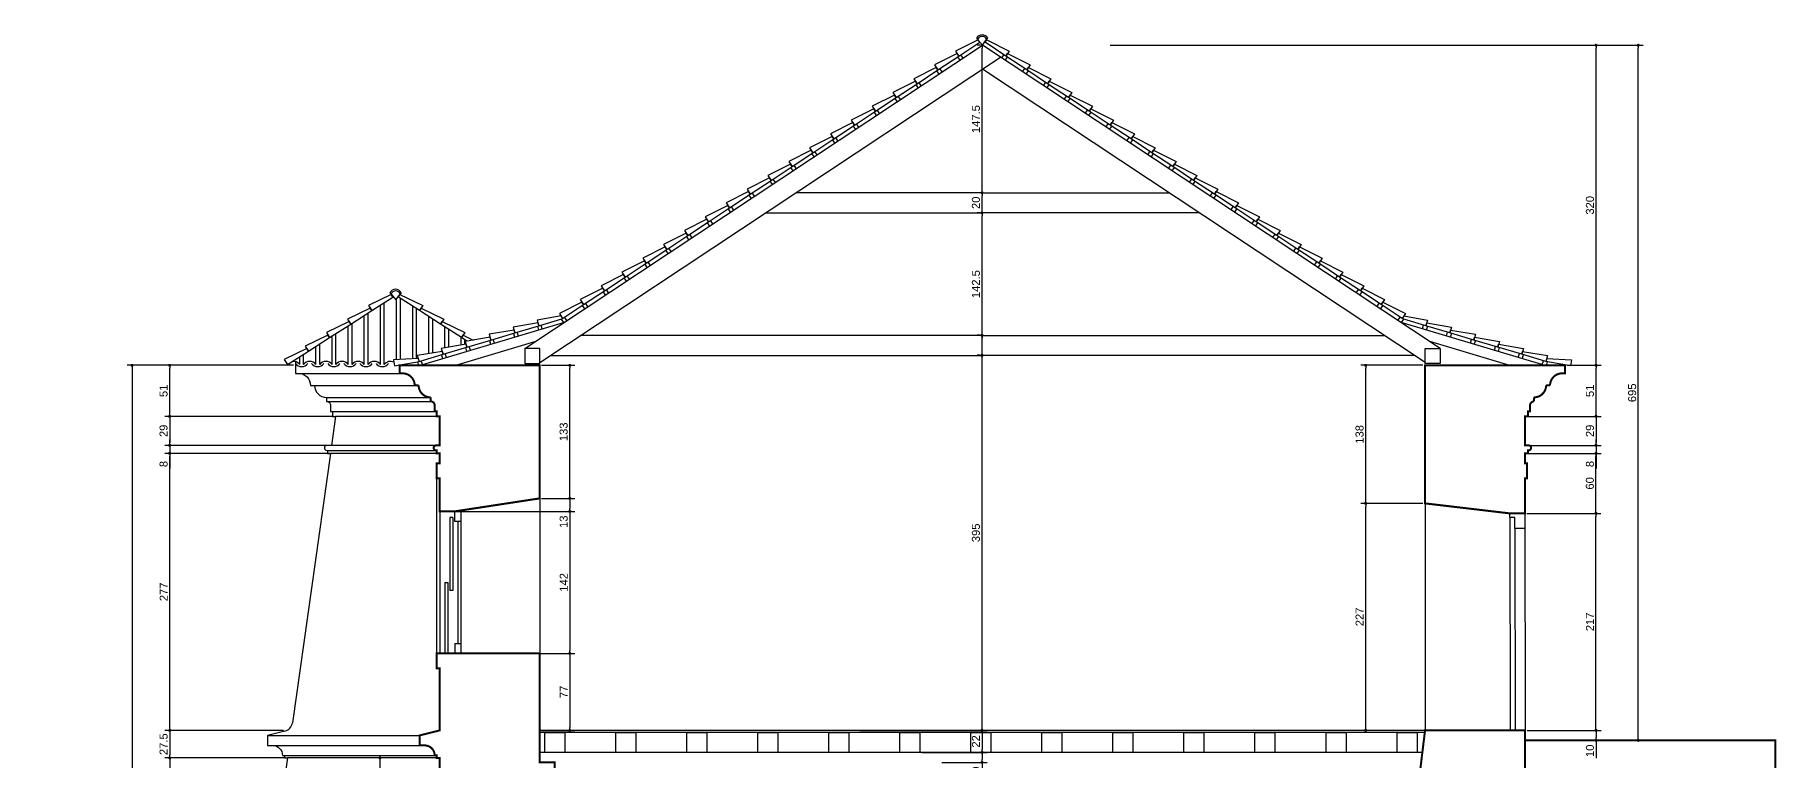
# Model space of a CAD drawing. Extents: x -6493 to 6606, y -1422 to 11651.
# Drawn here: x 4865 to 6606, y 2965 to 3690 of the extents above; entities that cross this region are included whole.
import ezdxf

# ---------------------------------------------------------------- set-up
doc = ezdxf.new("R2010")
doc.units = 0
doc.header["$PDMODE"] = 35
doc.layers.get('0').update_dxf_attribs({"linetype": 'CONTINUOUS'})
doc.layers.get('DEFPOINTS').update_dxf_attribs({"linetype": 'CONTINUOUS'})
for name, color, linetype in [('COTA', 7, 'CONTINUOUS'), ('PAREDE', 7, 'CONTINUOUS'), ('PAREDE_FINA', 7, 'CONTINUOUS')]:
    doc.layers.add(name, color=color, linetype=linetype)
doc.styles.add('TEXTO', font='ARIAL.TTF')
doc.dimstyles.new('COTA', dxfattribs={"dimtxt": 8, "dimasz": 3, "dimexe": 5, "dimexo": 2, "dimgap": 2, "dimtad": 1, "dimdec": 1, "dimdsep": 46, "dimtxsty": 'TEXTO', "dimblk1": 'DOT', "dimblk2": 'DOT', "dimsah": 1, "dimcen": 0, "dimclrd": 256, "dimclre": 256, "dimclrt": 256, "dimadec": 0, "dimazin": 0, "dimtfac": 1, "dimtdec": 4, "dimtmove": 0, "dimatfit": 3, "dimldrblk": 'DOT', "dimfxl": 1, "dimtolj": 1, "dimtzin": 0, "dimarcsym": 0})

# ---------------------------------------------------------------- blocks, each defined once
blk = doc.blocks.new('_DOT')
at = {"color": 0, "linetype": 'ByBlock'}
blk.add_line((-0.5, 0), (-1, 0), dxfattribs=at)
at = {"color": 0, "linetype": 'ByBlock', "const_width": 0.5}
blk.add_lwpolyline([(-0.25, 0, 1), (0.25, 0, 1)], format="xyb", close=True, dxfattribs=at)
blk = doc.blocks.new('*D271')
at = {"layer": 'COTA', "lineweight": -2}
for p, q in [((5942.1, 3679.9), (6473.1, 3679.9)), ((6468.1, 2987.9), (6468.1, 3676.9)), ((6356.9, 2984.9), (6473.1, 2984.9))]:
    blk.add_line(p, q, dxfattribs=at)
at = {"layer": 'DEFPOINTS', "color": 0}
for p in [(5940.1, 3679.9), (6468.1, 3679.9), (6354.9, 2984.9)]:
    blk.add_point(p, dxfattribs=at)
at = {"layer": 'COTA', "lineweight": -2, "xscale": 3, "yscale": 3, "zscale": 3}
for p, rotation in [((6468.1, 3679.9), 90), ((6468.1, 2984.9), 270)]:
    blk.add_blockref('_DOT', p, dxfattribs=dict(at, rotation=rotation))
at = {"layer": 'COTA', "insert": (6462, 3332.4), "char_height": 8, "attachment_point": 5, "rotation": 90, "style": 'TEXTO'}
blk.add_mtext('\\A1;695', dxfattribs=at)
blk = doc.blocks.new('*D266')
at = {"layer": 'COTA', "lineweight": -2}
for p, q in [((5940.1, 3679.9), (6430.9, 3679.9)), ((6425.9, 3362.9), (6425.9, 3676.9)), ((6396.9, 3359.9), (6430.9, 3359.9))]:
    blk.add_line(p, q, dxfattribs=at)
at = {"layer": 'DEFPOINTS', "color": 0}
for p in [(5938.1, 3679.9), (6425.9, 3679.9), (6394.9, 3359.9)]:
    blk.add_point(p, dxfattribs=at)
at = {"layer": 'COTA', "lineweight": -2, "xscale": 3, "yscale": 3, "zscale": 3}
for p, rotation in [((6425.9, 3679.9), 90), ((6425.9, 3359.9), 270)]:
    blk.add_blockref('_DOT', p, dxfattribs=dict(at, rotation=rotation))
at = {"layer": 'COTA', "insert": (6419.8, 3519.9), "char_height": 8, "attachment_point": 5, "rotation": 90, "style": 'TEXTO'}
blk.add_mtext('\\A1;320', dxfattribs=at)
blk = doc.blocks.new('*D267')
at = {"layer": 'COTA', "lineweight": -2}
for p, q in [((6252.9, 3221.9), (6190.6, 3221.9)), ((6195.6, 2997.9), (6195.6, 3218.9)), ((6252.9, 2994.9), (6190.6, 2994.9))]:
    blk.add_line(p, q, dxfattribs=at)
at = {"layer": 'DEFPOINTS', "color": 0}
for p in [(6195.6, 3221.9), (6254.9, 3221.9), (6254.9, 2994.9)]:
    blk.add_point(p, dxfattribs=at)
at = {"layer": 'COTA', "lineweight": -2, "xscale": 3, "yscale": 3, "zscale": 3}
for p, rotation in [((6195.6, 3221.9), 90), ((6195.6, 2994.9), 270)]:
    blk.add_blockref('_DOT', p, dxfattribs=dict(at, rotation=rotation))
at = {"layer": 'COTA', "insert": (6189.5, 3108.4), "char_height": 8, "attachment_point": 5, "rotation": 90, "style": 'TEXTO'}
blk.add_mtext('\\A1;227', dxfattribs=at)
blk = doc.blocks.new('*D261')
at = {"layer": 'COTA', "lineweight": -2}
for p, q in [((6356.8, 3211.9), (6430.8, 3211.9)), ((6425.8, 2997.9), (6425.8, 3208.9)), ((6356.9, 2994.9), (6430.8, 2994.9))]:
    blk.add_line(p, q, dxfattribs=at)
at = {"layer": 'DEFPOINTS', "color": 0}
for p in [(6354.8, 3211.9), (6425.8, 3211.9), (6354.9, 2994.9)]:
    blk.add_point(p, dxfattribs=at)
at = {"layer": 'COTA', "lineweight": -2, "xscale": 3, "yscale": 3, "zscale": 3}
for p, rotation in [((6425.8, 3211.9), 90), ((6425.8, 2994.9), 270)]:
    blk.add_blockref('_DOT', p, dxfattribs=dict(at, rotation=rotation))
at = {"layer": 'COTA', "insert": (6419.8, 3103.4), "char_height": 8, "attachment_point": 5, "rotation": 90, "style": 'TEXTO'}
blk.add_mtext('\\A1;217', dxfattribs=at)
blk = doc.blocks.new('*D260')
at = {"layer": 'COTA', "lineweight": -2}
for p, q in [((6356.9, 2994.9), (6430.9, 2994.9)), ((6356.9, 2984.9), (6430.9, 2984.9)), ((6425.9, 2991.9), (6425.9, 2987.9)), ((6425.9, 2984.9), (6425.9, 2967.2))]:
    blk.add_line(p, q, dxfattribs=at)
at = {"layer": 'DEFPOINTS', "color": 0}
for p in [(6354.9, 2994.9), (6354.9, 2984.9), (6425.9, 2984.9)]:
    blk.add_point(p, dxfattribs=at)
at = {"layer": 'COTA', "lineweight": -2, "xscale": 3, "yscale": 3, "zscale": 3}
for p, rotation in [((6425.9, 2994.9), 90), ((6425.9, 2984.9), 270)]:
    blk.add_blockref('_DOT', p, dxfattribs=dict(at, rotation=rotation))
at = {"layer": 'COTA', "insert": (6419.8, 2974.5), "char_height": 8, "attachment_point": 5, "rotation": 90, "style": 'TEXTO'}
blk.add_mtext('\\A1;10', dxfattribs=at)
blk = doc.blocks.new('*D262')
at = {"layer": 'COTA', "lineweight": -2}
for p, q in [((6356.9, 3271.9), (6430.8, 3271.9)), ((6425.8, 3214.9), (6425.8, 3268.9)), ((6356.8, 3211.9), (6430.8, 3211.9))]:
    blk.add_line(p, q, dxfattribs=at)
at = {"layer": 'DEFPOINTS', "color": 0}
for p in [(6354.9, 3271.9), (6425.8, 3271.9), (6354.8, 3211.9)]:
    blk.add_point(p, dxfattribs=at)
at = {"layer": 'COTA', "lineweight": -2, "xscale": 3, "yscale": 3, "zscale": 3}
for p, rotation in [((6425.8, 3271.9), 90), ((6425.8, 3211.9), 270)]:
    blk.add_blockref('_DOT', p, dxfattribs=dict(at, rotation=rotation))
at = {"layer": 'COTA', "insert": (6419.7, 3241.9), "char_height": 8, "attachment_point": 5, "rotation": 90, "style": 'TEXTO'}
blk.add_mtext('\\A1;60', dxfattribs=at)
blk = doc.blocks.new('*D265')
at = {"layer": 'COTA', "lineweight": -2}
for p, q in [((6396.9, 3359.9), (6430.9, 3359.9)), ((6425.9, 3311.9), (6425.9, 3356.9)), ((6356.9, 3308.9), (6430.9, 3308.9))]:
    blk.add_line(p, q, dxfattribs=at)
at = {"layer": 'DEFPOINTS', "color": 0}
for p in [(6394.9, 3359.9), (6425.9, 3359.9), (6354.9, 3308.9)]:
    blk.add_point(p, dxfattribs=at)
at = {"layer": 'COTA', "lineweight": -2, "xscale": 3, "yscale": 3, "zscale": 3}
for p, rotation in [((6425.9, 3359.9), 90), ((6425.9, 3308.9), 270)]:
    blk.add_blockref('_DOT', p, dxfattribs=dict(at, rotation=rotation))
at = {"layer": 'COTA', "insert": (6419.8, 3334.4), "char_height": 8, "attachment_point": 5, "rotation": 90, "style": 'TEXTO'}
blk.add_mtext('\\A1;51', dxfattribs=at)
blk = doc.blocks.new('*D264')
at = {"layer": 'COTA', "lineweight": -2}
for p, q in [((6356.9, 3308.9), (6430.9, 3308.9)), ((6425.9, 3305.9), (6425.9, 3282.9)), ((6356.9, 3279.9), (6430.9, 3279.9))]:
    blk.add_line(p, q, dxfattribs=at)
at = {"layer": 'DEFPOINTS', "color": 0}
for p in [(6354.9, 3308.9), (6354.9, 3279.9), (6425.9, 3279.9)]:
    blk.add_point(p, dxfattribs=at)
at = {"layer": 'COTA', "lineweight": -2, "xscale": 3, "yscale": 3, "zscale": 3}
for p, rotation in [((6425.9, 3308.9), 90), ((6425.9, 3279.9), 270)]:
    blk.add_blockref('_DOT', p, dxfattribs=dict(at, rotation=rotation))
at = {"layer": 'COTA', "insert": (6419.8, 3294.4), "char_height": 8, "attachment_point": 5, "rotation": 90, "style": 'TEXTO'}
blk.add_mtext('\\A1;29', dxfattribs=at)
blk = doc.blocks.new('*D263')
at = {"layer": 'COTA', "lineweight": -2}
for p, q in [((6356.9, 3279.9), (6430.9, 3279.9)), ((6425.9, 3282.9), (6425.9, 3285.9)), ((6425.9, 3279.9), (6425.9, 3271.9)), ((6356.9, 3271.9), (6430.9, 3271.9)), ((6425.9, 3268.9), (6425.9, 3256.6))]:
    blk.add_line(p, q, dxfattribs=at)
at = {"layer": 'DEFPOINTS', "color": 0}
for p in [(6354.9, 3279.9), (6354.9, 3271.9), (6425.9, 3271.9)]:
    blk.add_point(p, dxfattribs=at)
at = {"layer": 'COTA', "lineweight": -2, "xscale": 3, "yscale": 3, "zscale": 3}
for p, rotation in [((6425.9, 3279.9), 270), ((6425.9, 3271.9), 90)]:
    blk.add_blockref('_DOT', p, dxfattribs=dict(at, rotation=rotation))
at = {"layer": 'COTA', "insert": (6419.8, 3261.2), "char_height": 8, "attachment_point": 5, "rotation": 90, "style": 'TEXTO'}
blk.add_mtext('\\A1;8', dxfattribs=at)
blk = doc.blocks.new('*D268')
at = {"layer": 'COTA', "lineweight": -2}
for p, q in [((6252.9, 3359.9), (6190.6, 3359.9)), ((6195.6, 3224.9), (6195.6, 3356.9)), ((6252.9, 3221.9), (6190.6, 3221.9))]:
    blk.add_line(p, q, dxfattribs=at)
at = {"layer": 'DEFPOINTS', "color": 0}
for p in [(6195.6, 3359.9), (6254.9, 3359.9), (6254.9, 3221.9)]:
    blk.add_point(p, dxfattribs=at)
at = {"layer": 'COTA', "lineweight": -2, "xscale": 3, "yscale": 3, "zscale": 3}
for p, rotation in [((6195.6, 3359.9), 90), ((6195.6, 3221.9), 270)]:
    blk.add_blockref('_DOT', p, dxfattribs=dict(at, rotation=rotation))
at = {"layer": 'COTA', "insert": (6189.5, 3290.9), "char_height": 8, "attachment_point": 5, "rotation": 90, "style": 'TEXTO'}
blk.add_mtext('\\A1;138', dxfattribs=at)
blk = doc.blocks.new('*D272')
at = {"layer": 'COTA', "lineweight": -2}
for p, q in [((5123.9, 3359.9), (4957.4, 3359.9)), ((4962.4, 3356.9), (4962.4, 2278.9)), ((5007.9, 2275.9), (4957.4, 2275.9))]:
    blk.add_line(p, q, dxfattribs=at)
at = {"layer": 'DEFPOINTS', "color": 0}
for p in [(5125.9, 3359.9), (4962.4, 2275.9), (5009.9, 2275.9)]:
    blk.add_point(p, dxfattribs=at)
at = {"layer": 'COTA', "lineweight": -2, "xscale": 3, "yscale": 3, "zscale": 3}
for p, rotation in [((4962.4, 3359.9), 90), ((4962.4, 2275.9), 270)]:
    blk.add_blockref('_DOT', p, dxfattribs=dict(at, rotation=rotation))
at = {"layer": 'COTA', "insert": (4956.3, 2817.9), "char_height": 8, "attachment_point": 5, "rotation": 90, "style": 'TEXTO'}
blk.add_mtext('\\A1;1084', dxfattribs=at)
blk = doc.blocks.new('*D273')
at = {"layer": 'COTA', "lineweight": -2}
for p, q in [((5810.4, 3389.9), (5807.1, 3389.9)), ((5812.1, 2997.9), (5812.1, 3386.9)), ((5689.9, 2994.9), (5817.1, 2994.9))]:
    blk.add_line(p, q, dxfattribs=at)
at = {"layer": 'DEFPOINTS', "color": 0}
for p in [(5812.1, 3389.9), (5812.4, 3389.9), (5687.9, 2994.9)]:
    blk.add_point(p, dxfattribs=at)
at = {"layer": 'COTA', "lineweight": -2, "xscale": 3, "yscale": 3, "zscale": 3}
for p, rotation in [((5812.1, 3389.9), 90), ((5812.1, 2994.9), 270)]:
    blk.add_blockref('_DOT', p, dxfattribs=dict(at, rotation=rotation))
at = {"layer": 'COTA', "insert": (5806, 3192.4), "char_height": 8, "attachment_point": 5, "rotation": 90, "style": 'TEXTO'}
blk.add_mtext('\\A1;395', dxfattribs=at)
blk = doc.blocks.new('*D269')
at = {"layer": 'COTA', "lineweight": -2}
for p, q in [((5286.9, 3071.9), (5405, 3071.9)), ((5400, 3068.9), (5400, 2997.9)), ((5371.9, 2994.9), (5405, 2994.9))]:
    blk.add_line(p, q, dxfattribs=at)
at = {"layer": 'DEFPOINTS', "color": 0}
for p in [(5284.9, 3071.9), (5369.9, 2994.9), (5400, 2994.9)]:
    blk.add_point(p, dxfattribs=at)
at = {"layer": 'COTA', "lineweight": -2, "xscale": 3, "yscale": 3, "zscale": 3}
for p, rotation in [((5400, 3071.9), 90), ((5400, 2994.9), 270)]:
    blk.add_blockref('_DOT', p, dxfattribs=dict(at, rotation=rotation))
at = {"layer": 'COTA', "insert": (5394, 3033.4), "char_height": 8, "attachment_point": 5, "rotation": 90, "style": 'TEXTO'}
blk.add_mtext('\\A1;77', dxfattribs=at)
blk = doc.blocks.new('*D270')
at = {"layer": 'COTA', "lineweight": -2}
for p, q in [((5286.9, 3213.9), (5405, 3213.9)), ((5400, 3210.9), (5400, 3074.9)), ((5286.9, 3071.9), (5405, 3071.9))]:
    blk.add_line(p, q, dxfattribs=at)
at = {"layer": 'DEFPOINTS', "color": 0}
for p in [(5284.9, 3213.9), (5284.9, 3071.9), (5400, 3071.9)]:
    blk.add_point(p, dxfattribs=at)
at = {"layer": 'COTA', "lineweight": -2, "xscale": 3, "yscale": 3, "zscale": 3}
for p, rotation in [((5400, 3213.9), 90), ((5400, 3071.9), 270)]:
    blk.add_blockref('_DOT', p, dxfattribs=dict(at, rotation=rotation))
at = {"layer": 'COTA', "insert": (5394, 3142.9), "char_height": 8, "attachment_point": 5, "rotation": 90, "style": 'TEXTO'}
blk.add_mtext('\\A1;142', dxfattribs=at)
blk = doc.blocks.new('*D274')
at = {"layer": 'COTA', "lineweight": -2}
for p, q in [((5371.9, 3226.9), (5405, 3226.9)), ((5400, 3223.9), (5400, 3216.9)), ((5286.9, 3213.9), (5405, 3213.9)), ((5400, 3213.9), (5400, 3196.2))]:
    blk.add_line(p, q, dxfattribs=at)
at = {"layer": 'DEFPOINTS', "color": 0}
for p in [(5369.9, 3226.9), (5284.9, 3213.9), (5400, 3213.9)]:
    blk.add_point(p, dxfattribs=at)
at = {"layer": 'COTA', "lineweight": -2, "xscale": 3, "yscale": 3, "zscale": 3}
for p, rotation in [((5400, 3226.9), 90), ((5400, 3213.9), 270)]:
    blk.add_blockref('_DOT', p, dxfattribs=dict(at, rotation=rotation))
at = {"layer": 'COTA', "insert": (5393.9, 3203.5), "char_height": 8, "attachment_point": 5, "rotation": 90, "style": 'TEXTO'}
blk.add_mtext('\\A1;13', dxfattribs=at)
blk = doc.blocks.new('*D275')
at = {"layer": 'COTA', "lineweight": -2}
for p, q in [((5371.9, 3359.9), (5405, 3359.9)), ((5400, 3229.9), (5400, 3356.9)), ((5371.9, 3226.9), (5405, 3226.9))]:
    blk.add_line(p, q, dxfattribs=at)
at = {"layer": 'DEFPOINTS', "color": 0}
for p in [(5369.9, 3359.9), (5400, 3359.9), (5369.9, 3226.9)]:
    blk.add_point(p, dxfattribs=at)
at = {"layer": 'COTA', "lineweight": -2, "xscale": 3, "yscale": 3, "zscale": 3}
for p, rotation in [((5400, 3359.9), 90), ((5400, 3226.9), 270)]:
    blk.add_blockref('_DOT', p, dxfattribs=dict(at, rotation=rotation))
at = {"layer": 'COTA', "insert": (5393.9, 3293.4), "char_height": 8, "attachment_point": 5, "rotation": 90, "style": 'TEXTO'}
blk.add_mtext('\\A1;133', dxfattribs=at)
blk = doc.blocks.new('*D276')
at = {"layer": 'COTA', "lineweight": -2}
for p, q in [((5810.4, 3512.4), (5807.1, 3512.4)), ((5812.1, 3372.9), (5812.1, 3509.4)), ((5810.4, 3369.9), (5807.1, 3369.9))]:
    blk.add_line(p, q, dxfattribs=at)
at = {"layer": 'DEFPOINTS', "color": 0}
for p in [(5812.1, 3512.4), (5812.4, 3512.4), (5812.4, 3369.9)]:
    blk.add_point(p, dxfattribs=at)
at = {"layer": 'COTA', "lineweight": -2, "xscale": 3, "yscale": 3, "zscale": 3}
for p, rotation in [((5812.1, 3512.4), 90), ((5812.1, 3369.9), 270)]:
    blk.add_blockref('_DOT', p, dxfattribs=dict(at, rotation=rotation))
at = {"layer": 'COTA', "insert": (5806, 3441.1), "char_height": 8, "attachment_point": 5, "rotation": 90, "style": 'TEXTO'}
blk.add_mtext('\\A1;142.5', dxfattribs=at)
blk = doc.blocks.new('*D277')
at = {"layer": 'COTA', "lineweight": -2}
for p, q in [((5810.4, 3532.4), (5807.1, 3532.4)), ((5812.1, 3515.4), (5812.1, 3529.4)), ((5810.4, 3512.4), (5807.1, 3512.4))]:
    blk.add_line(p, q, dxfattribs=at)
at = {"layer": 'DEFPOINTS', "color": 0}
for p in [(5812.1, 3532.4), (5812.4, 3532.4), (5812.4, 3512.4)]:
    blk.add_point(p, dxfattribs=at)
at = {"layer": 'COTA', "lineweight": -2, "xscale": 3, "yscale": 3, "zscale": 3}
for p, rotation in [((5812.1, 3532.4), 90), ((5812.1, 3512.4), 270)]:
    blk.add_blockref('_DOT', p, dxfattribs=dict(at, rotation=rotation))
at = {"layer": 'COTA', "insert": (5806, 3522.4), "char_height": 8, "attachment_point": 5, "rotation": 90, "style": 'TEXTO'}
blk.add_mtext('\\A1;20', dxfattribs=at)
blk = doc.blocks.new('*D278')
at = {"layer": 'COTA', "lineweight": -2}
for p, q in [((5810.4, 3679.9), (5807.1, 3679.9)), ((5812.1, 3535.4), (5812.1, 3676.9)), ((5810.4, 3532.4), (5807.1, 3532.4))]:
    blk.add_line(p, q, dxfattribs=at)
at = {"layer": 'DEFPOINTS', "color": 0}
for p in [(5812.1, 3679.9), (5812.4, 3679.9), (5812.4, 3532.4)]:
    blk.add_point(p, dxfattribs=at)
at = {"layer": 'COTA', "lineweight": -2, "xscale": 3, "yscale": 3, "zscale": 3}
for p, rotation in [((5812.1, 3679.9), 90), ((5812.1, 3532.4), 270)]:
    blk.add_blockref('_DOT', p, dxfattribs=dict(at, rotation=rotation))
at = {"layer": 'COTA', "insert": (5806, 3606.1), "char_height": 8, "attachment_point": 5, "rotation": 90, "style": 'TEXTO'}
blk.add_mtext('\\A1;147.5', dxfattribs=at)
blk = doc.blocks.new('*D279')
at = {"layer": 'COTA', "lineweight": -2}
for p, q in [((5691.9, 2994.9), (5817.1, 2994.9)), ((5812.1, 2991.9), (5812.1, 2975.9)), ((5751.9, 2972.9), (5817.1, 2972.9))]:
    blk.add_line(p, q, dxfattribs=at)
at = {"layer": 'DEFPOINTS', "color": 0}
for p in [(5689.9, 2994.9), (5749.9, 2972.9), (5812.1, 2972.9)]:
    blk.add_point(p, dxfattribs=at)
at = {"layer": 'COTA', "lineweight": -2, "xscale": 3, "yscale": 3, "zscale": 3}
for p, rotation in [((5812.1, 2994.9), 90), ((5812.1, 2972.9), 270)]:
    blk.add_blockref('_DOT', p, dxfattribs=dict(at, rotation=rotation))
at = {"layer": 'COTA', "insert": (5806, 2983.9), "char_height": 8, "attachment_point": 5, "rotation": 90, "style": 'TEXTO'}
blk.add_mtext('\\A1;22', dxfattribs=at)
blk = doc.blocks.new('*D280')
at = {"layer": 'COTA', "lineweight": -2}
for p, q in [((5753.9, 2972.9), (5817.1, 2972.9)), ((5771.9, 2962.9), (5817.1, 2962.9)), ((5812.1, 2969.9), (5812.1, 2965.9)), ((5812.1, 2962.9), (5812.1, 2945.2))]:
    blk.add_line(p, q, dxfattribs=at)
at = {"layer": 'DEFPOINTS', "color": 0}
for p in [(5751.9, 2972.9), (5769.9, 2962.9), (5812.1, 2962.9)]:
    blk.add_point(p, dxfattribs=at)
at = {"layer": 'COTA', "lineweight": -2, "xscale": 3, "yscale": 3, "zscale": 3}
for p, rotation in [((5812.1, 2972.9), 90), ((5812.1, 2962.9), 270)]:
    blk.add_blockref('_DOT', p, dxfattribs=dict(at, rotation=rotation))
at = {"layer": 'COTA', "insert": (5806, 2952.5), "char_height": 8, "attachment_point": 5, "rotation": 90, "style": 'TEXTO'}
blk.add_mtext('\\A1;10', dxfattribs=at)
blk = doc.blocks.new('*D288')
at = {"layer": 'COTA', "lineweight": -2}
for p, q in [((5264.9, 2967.4), (5205.2, 2967.4)), ((5210.2, 2964.4), (5210.2, 2921.9)), ((5267.9, 2918.9), (5205.2, 2918.9))]:
    blk.add_line(p, q, dxfattribs=at)
at = {"layer": 'DEFPOINTS', "color": 0}
for p in [(5266.9, 2967.4), (5210.2, 2918.9), (5269.9, 2918.9)]:
    blk.add_point(p, dxfattribs=at)
at = {"layer": 'COTA', "lineweight": -2, "xscale": 3, "yscale": 3, "zscale": 3}
for p, rotation in [((5210.2, 2967.4), 90), ((5210.2, 2918.9), 270)]:
    blk.add_blockref('_DOT', p, dxfattribs=dict(at, rotation=rotation))
at = {"layer": 'COTA', "insert": (5204.1, 2943.1), "char_height": 8, "attachment_point": 5, "rotation": 90, "style": 'TEXTO'}
blk.add_mtext('\\A1;48.5', dxfattribs=at)
blk = doc.blocks.new('*D292')
at = {"layer": 'COTA', "lineweight": -2}
for p, q in [((5115.8, 2967.4), (4995.1, 2967.4)), ((5000.1, 2964.4), (5000.1, 2278.9)), ((5007.9, 2275.9), (4995.1, 2275.9))]:
    blk.add_line(p, q, dxfattribs=at)
at = {"layer": 'DEFPOINTS', "color": 0}
for p in [(5117.8, 2967.4), (5000.1, 2275.9), (5009.9, 2275.9)]:
    blk.add_point(p, dxfattribs=at)
at = {"layer": 'COTA', "lineweight": -2, "xscale": 3, "yscale": 3, "zscale": 3}
for p, rotation in [((5000.1, 2967.4), 90), ((5000.1, 2275.9), 270)]:
    blk.add_blockref('_DOT', p, dxfattribs=dict(at, rotation=rotation))
at = {"layer": 'COTA', "insert": (4994, 2621.6), "char_height": 8, "attachment_point": 5, "rotation": 90, "style": 'TEXTO'}
blk.add_mtext('\\A1;691.5', dxfattribs=at)
blk = doc.blocks.new('*D293')
at = {"layer": 'COTA', "lineweight": -2}
for p, q in [((5114, 2994.9), (4995.1, 2994.9)), ((5000.1, 2991.9), (5000.1, 2970.4)), ((5115.8, 2967.4), (4995.1, 2967.4))]:
    blk.add_line(p, q, dxfattribs=at)
at = {"layer": 'DEFPOINTS', "color": 0}
for p in [(5116, 2994.9), (5000.1, 2967.4), (5117.8, 2967.4)]:
    blk.add_point(p, dxfattribs=at)
at = {"layer": 'COTA', "lineweight": -2, "xscale": 3, "yscale": 3, "zscale": 3}
for p, rotation in [((5000.1, 2994.9), 90), ((5000.1, 2967.4), 270)]:
    blk.add_blockref('_DOT', p, dxfattribs=dict(at, rotation=rotation))
at = {"layer": 'COTA', "insert": (4994, 2981.1), "char_height": 8, "attachment_point": 5, "rotation": 90, "style": 'TEXTO'}
blk.add_mtext('\\A1;27.5', dxfattribs=at)
blk = doc.blocks.new('*D294')
at = {"layer": 'COTA', "lineweight": -2}
for p, q in [((5158.7, 3271.9), (4995.1, 3271.9)), ((5000.1, 2997.9), (5000.1, 3268.9)), ((5112, 2994.9), (4995.1, 2994.9))]:
    blk.add_line(p, q, dxfattribs=at)
at = {"layer": 'DEFPOINTS', "color": 0}
for p in [(5000.1, 3271.9), (5160.7, 3271.9), (5114, 2994.9)]:
    blk.add_point(p, dxfattribs=at)
at = {"layer": 'COTA', "lineweight": -2, "xscale": 3, "yscale": 3, "zscale": 3}
for p, rotation in [((5000.1, 3271.9), 90), ((5000.1, 2994.9), 270)]:
    blk.add_blockref('_DOT', p, dxfattribs=dict(at, rotation=rotation))
at = {"layer": 'COTA', "insert": (4994.1, 3133.4), "char_height": 8, "attachment_point": 5, "rotation": 90, "style": 'TEXTO'}
blk.add_mtext('\\A1;277', dxfattribs=at)
blk = doc.blocks.new('*D295')
at = {"layer": 'COTA', "lineweight": -2}
for p, q in [((5163.9, 3308.9), (4995.1, 3308.9)), ((5000.1, 3305.9), (5000.1, 3282.9)), ((5159.8, 3279.9), (4995.1, 3279.9))]:
    blk.add_line(p, q, dxfattribs=at)
at = {"layer": 'DEFPOINTS', "color": 0}
for p in [(5165.9, 3308.9), (5000.1, 3279.9), (5161.8, 3279.9)]:
    blk.add_point(p, dxfattribs=at)
at = {"layer": 'COTA', "lineweight": -2, "xscale": 3, "yscale": 3, "zscale": 3}
for p, rotation in [((5000.1, 3308.9), 90), ((5000.1, 3279.9), 270)]:
    blk.add_blockref('_DOT', p, dxfattribs=dict(at, rotation=rotation))
at = {"layer": 'COTA', "insert": (4994, 3294.4), "char_height": 8, "attachment_point": 5, "rotation": 90, "style": 'TEXTO'}
blk.add_mtext('\\A1;29', dxfattribs=at)
blk = doc.blocks.new('*D296')
at = {"layer": 'COTA', "lineweight": -2}
for p, q in [((5159.8, 3279.9), (4995.1, 3279.9)), ((5000.1, 3282.9), (5000.1, 3285.9)), ((5000.1, 3279.9), (5000.1, 3271.9)), ((5158.7, 3271.9), (4995.1, 3271.9)), ((5000.1, 3268.9), (5000.1, 3256.6))]:
    blk.add_line(p, q, dxfattribs=at)
at = {"layer": 'DEFPOINTS', "color": 0}
for p in [(5161.8, 3279.9), (5000.1, 3271.9), (5160.7, 3271.9)]:
    blk.add_point(p, dxfattribs=at)
at = {"layer": 'COTA', "lineweight": -2, "xscale": 3, "yscale": 3, "zscale": 3}
for p, rotation in [((5000.1, 3279.9), 270), ((5000.1, 3271.9), 90)]:
    blk.add_blockref('_DOT', p, dxfattribs=dict(at, rotation=rotation))
at = {"layer": 'COTA', "insert": (4994, 3261.2), "char_height": 8, "attachment_point": 5, "rotation": 90, "style": 'TEXTO'}
blk.add_mtext('\\A1;8', dxfattribs=at)
blk = doc.blocks.new('*D297')
at = {"layer": 'COTA', "lineweight": -2}
for p, q in [((5121.9, 3359.9), (4995.1, 3359.9)), ((5000.1, 3311.9), (5000.1, 3356.9)), ((5163.9, 3308.9), (4995.1, 3308.9))]:
    blk.add_line(p, q, dxfattribs=at)
at = {"layer": 'DEFPOINTS', "color": 0}
for p in [(5000.1, 3359.9), (5123.9, 3359.9), (5165.9, 3308.9)]:
    blk.add_point(p, dxfattribs=at)
at = {"layer": 'COTA', "lineweight": -2, "xscale": 3, "yscale": 3, "zscale": 3}
for p, rotation in [((5000.1, 3359.9), 90), ((5000.1, 3308.9), 270)]:
    blk.add_blockref('_DOT', p, dxfattribs=dict(at, rotation=rotation))
at = {"layer": 'COTA', "insert": (4994, 3334.4), "char_height": 8, "attachment_point": 5, "rotation": 90, "style": 'TEXTO'}
blk.add_mtext('\\A1;51', dxfattribs=at)

msp = doc.modelspace()

# ---------------------------------------------------------------- linework, layer by layer
at = {"layer": 'PAREDE', "const_width": 2}
for points in [[(5266.95, 3246.87), (5269.95, 3246.87), (5269.95, 3213.87), (5284.95, 3213.87), (5369.95, 3226.87), (5369.95, 3359.87), (5269.95, 3359.87), (5229.95, 3359.87), (5229.95, 3351.87), (5232.95, 3351.87, -0.4142136), (5244.95, 3339.87), (5248.95, 3339.87, 0.4142136), (5260.95, 3327.87), (5260.95, 3323.87, -0.4142136), (5264.95, 3319.87), (5264.95, 3313.87), (5266.95, 3313.87), (5266.95, 3308.87), (5269.95, 3308.87), (5269.95, 3279.87), (5266.45, 3279.87, 1), (5266.45, 3274.87), (5266.95, 3274.87), (5266.95, 3271.87), (5269.95, 3271.87), (5269.95, 3261.87), (5266.95, 3261.87)], [(6356.95, 3246.87), (6354.95, 3246.87), (6354.84, 3211.86), (6339.84, 3211.86), (6254.95, 3221.87), (6254.95, 3359.87), (6354.95, 3359.87), (6394.95, 3359.87), (6394.95, 3351.87), (6391.95, 3351.87, 0.4142136), (6379.95, 3339.87), (6375.95, 3339.87, -0.4142136), (6363.95, 3327.87), (6363.95, 3323.87, 0.4142136), (6359.95, 3319.87), (6359.95, 3313.87), (6357.95, 3313.87), (6357.95, 3308.87), (6354.95, 3308.87), (6354.95, 3279.87), (6358.45, 3279.87, -1), (6358.45, 3274.87), (6357.95, 3274.87), (6357.95, 3271.87), (6354.95, 3271.87), (6354.95, 3261.87), (6356.95, 3261.87)], [(5384.95, 2606.87), (5384.95, 2962.87), (5369.95, 2962.87), (5369.95, 3071.87), (5266.95, 3071.87), (5266.95, 3056.87), (5269.95, 3056.87), (5269.95, 2994.87), (5249.95, 2989.87), (5249.95, 2979.87), (5254.95, 2979.87, -0.4142136), (5264.95, 2969.87), (5266.95, 2969.87), (5266.95, 2967.37), (5269.95, 2967.37), (5269.95, 2918.87), (5314.95, 2918.87), (5314.95, 2606.87)]]:
    msp.add_lwpolyline(points, format="xyb", close=True, dxfattribs=at)
msp.add_lwpolyline([(6354.95, 2255.87), (6164.95, 2255.87), (6254.95, 2994.87), (6354.95, 2994.87)], close=True, dxfattribs=at)
msp.add_lwpolyline([(5384.95, 2275.87), (4866.26, 2275.87), (4866.26, 2105.87), (6354.95, 2105.87), (6604.95, 2105.87), (6604.95, 2984.87), (6354.95, 2984.87)], dxfattribs=at)
at = {"layer": 'PAREDE_FINA'}
for points in [[(5354.95, 3376.87), (5812.45, 3679.87)], [(5785.6, 3674.08), (5788.91, 3669.08), (5809.76, 3682.88), (5808.1, 3685.39), (5785.6, 3674.08)], [(5806.57, 3686.85), (5807.71, 3685.67)], [(5807.71, 3685.67), (5812.45, 3679.87), (5816.74, 3685.67)], [(6269.95, 3376.87), (5812.45, 3679.87)], [(5839.3, 3674.08), (5835.98, 3669.08), (5815.14, 3682.88), (5816.8, 3685.39), (5839.3, 3674.08)], [(5817.89, 3686.85), (5816.74, 3685.67)], [(5369.95, 3362.82), (5830.56, 3667.88)], [(5743.92, 3646.47), (5747.23, 3641.47), (5768.07, 3655.28), (5766.42, 3657.78), (5743.92, 3646.47)], [(5764.76, 3660.28), (5768.07, 3655.28), (5788.91, 3669.08), (5787.26, 3671.58), (5764.76, 3660.28)], [(5772.26, 3653.25), (5770.05, 3656.59)], [(5787.56, 3668.18), (5789.77, 3664.85)], [(5793.1, 3667.06), (5790.89, 3670.39)], [(6254.95, 3362.82), (5812.45, 3655.88)], [(5831.8, 3667.06), (5834.01, 3670.39)], [(5837.34, 3668.18), (5835.13, 3664.85)], [(5860.14, 3660.28), (5856.83, 3655.28), (5835.98, 3669.08), (5837.64, 3671.58), (5860.14, 3660.28)], [(5852.64, 3653.25), (5854.85, 3656.59)], [(5880.98, 3646.47), (5877.67, 3641.47), (5856.83, 3655.28), (5858.48, 3657.78), (5880.98, 3646.47)], [(5723.07, 3632.67), (5726.39, 3627.67), (5747.23, 3641.47), (5745.57, 3643.97), (5723.07, 3632.67)], [(5745.87, 3640.57), (5748.08, 3637.24)], [(5751.41, 3639.45), (5749.21, 3642.78)], [(5766.71, 3654.38), (5768.92, 3651.04)], [(5858.18, 3654.38), (5855.98, 3651.04)], [(5873.48, 3639.45), (5875.69, 3642.78)], [(5879.03, 3640.57), (5876.82, 3637.24)], [(5901.83, 3632.67), (5898.51, 3627.67), (5877.67, 3641.47), (5879.33, 3643.97), (5901.83, 3632.67)], [(5702.23, 3618.87), (5705.54, 3613.86), (5726.39, 3627.67), (5724.73, 3630.17), (5702.23, 3618.87)], [(5725.03, 3626.77), (5727.24, 3623.43)], [(5730.57, 3625.64), (5728.36, 3628.98)], [(5894.33, 3625.64), (5896.54, 3628.98)], [(5899.87, 3626.77), (5897.66, 3623.43)], [(5922.67, 3618.87), (5919.36, 3613.86), (5898.51, 3627.67), (5900.17, 3630.17), (5922.67, 3618.87)], [(5681.39, 3605.06), (5684.7, 3600.06), (5705.54, 3613.86), (5703.89, 3616.36), (5681.39, 3605.06)], [(5704.18, 3612.96), (5706.39, 3609.63)], [(5709.73, 3611.84), (5707.52, 3615.17)], [(5915.17, 3611.84), (5917.38, 3615.17)], [(5920.71, 3612.96), (5918.51, 3609.63)], [(5943.51, 3605.06), (5940.2, 3600.06), (5919.36, 3613.86), (5921.01, 3616.36), (5943.51, 3605.06)], [(5639.7, 3577.45), (5643.01, 3572.45), (5663.86, 3586.25), (5662.2, 3588.76), (5639.7, 3577.45)], [(5660.54, 3591.26), (5663.86, 3586.25), (5684.7, 3600.06), (5683.04, 3602.56), (5660.54, 3591.26)], [(5668.04, 3584.23), (5665.83, 3587.56)], [(5683.34, 3599.16), (5685.55, 3595.82)], [(5688.89, 3598.03), (5686.68, 3601.37)], [(5936.01, 3598.03), (5938.22, 3601.37)], [(5941.56, 3599.16), (5939.35, 3595.82)], [(5964.36, 3591.26), (5961.04, 3586.25), (5940.2, 3600.06), (5941.86, 3602.56), (5964.36, 3591.26)], [(5956.86, 3584.23), (5959.07, 3587.56)], [(5985.2, 3577.45), (5981.89, 3572.45), (5961.04, 3586.25), (5962.7, 3588.76), (5985.2, 3577.45)], [(5618.86, 3563.65), (5622.17, 3558.65), (5643.01, 3572.45), (5641.36, 3574.95), (5618.86, 3563.65)], [(5641.66, 3571.55), (5643.86, 3568.22)], [(5647.2, 3570.42), (5644.99, 3573.76)], [(5662.5, 3585.36), (5664.71, 3582.02)], [(5962.4, 3585.36), (5960.19, 3582.02)], [(5977.7, 3570.42), (5979.91, 3573.76)], [(5983.24, 3571.55), (5981.04, 3568.22)], [(6006.04, 3563.65), (6002.73, 3558.65), (5981.89, 3572.45), (5983.54, 3574.95), (6006.04, 3563.65)], [(5598.01, 3549.84), (5601.33, 3544.84), (5622.17, 3558.65), (5620.51, 3561.15), (5598.01, 3549.84)], [(5620.81, 3557.75), (5623.02, 3554.41)], [(5626.36, 3556.62), (5624.15, 3559.96)], [(5998.54, 3556.62), (6000.75, 3559.96)], [(6004.09, 3557.75), (6001.88, 3554.41)], [(6026.89, 3549.84), (6023.57, 3544.84), (6002.73, 3558.65), (6004.39, 3561.15), (6026.89, 3549.84)], [(5577.17, 3536.04), (5580.48, 3531.04), (5601.33, 3544.84), (5599.67, 3547.34), (5577.17, 3536.04)], [(5599.97, 3543.94), (5602.18, 3540.61)], [(5605.51, 3542.82), (5603.3, 3546.15)], [(6019.39, 3542.82), (6021.6, 3546.15)], [(6024.93, 3543.94), (6022.72, 3540.61)], [(6047.73, 3536.04), (6044.42, 3531.04), (6023.57, 3544.84), (6025.23, 3547.34), (6047.73, 3536.04)], [(5535.48, 3508.43), (5538.8, 3503.43), (5559.64, 3517.23), (5557.98, 3519.73), (5535.48, 3508.43)], [(5556.33, 3522.23), (5559.64, 3517.23), (5580.48, 3531.04), (5578.83, 3533.54), (5556.33, 3522.23)], [(5558.28, 3516.33), (5560.49, 3513)], [(5563.83, 3515.21), (5561.62, 3518.54)], [(5579.13, 3530.14), (5581.33, 3526.8)], [(5584.67, 3529.01), (5582.46, 3532.35)], [(5812.45, 3532.37), (5625.96, 3532.37)], [(5812.45, 3532.37), (5998.94, 3532.37)], [(6040.23, 3529.01), (6042.44, 3532.35)], [(6045.77, 3530.14), (6043.56, 3526.8)], [(6068.57, 3522.23), (6065.26, 3517.23), (6044.42, 3531.04), (6046.07, 3533.54), (6068.57, 3522.23)], [(6061.07, 3515.21), (6063.28, 3518.54)], [(6066.62, 3516.33), (6064.41, 3513)], [(6089.42, 3508.43), (6086.1, 3503.43), (6065.26, 3517.23), (6066.92, 3519.73), (6089.42, 3508.43)], [(5514.64, 3494.63), (5517.95, 3489.62), (5538.8, 3503.43), (5537.14, 3505.93), (5514.64, 3494.63)], [(5537.44, 3502.53), (5539.65, 3499.19)], [(5542.98, 3501.4), (5540.77, 3504.74)], [(5595.76, 3512.37), (5812.45, 3512.37)], [(6029.14, 3512.37), (5812.45, 3512.37)], [(6081.92, 3501.4), (6084.13, 3504.74)], [(6087.46, 3502.53), (6085.25, 3499.19)], [(6110.26, 3494.63), (6106.95, 3489.62), (6086.1, 3503.43), (6087.76, 3505.93), (6110.26, 3494.63)], [(5493.8, 3480.82), (5497.11, 3475.82), (5517.95, 3489.62), (5516.3, 3492.13), (5493.8, 3480.82)], [(5516.6, 3488.72), (5518.8, 3485.39)], [(5522.14, 3487.6), (5519.93, 3490.93)], [(6102.76, 3487.6), (6104.97, 3490.93)], [(6108.3, 3488.72), (6106.09, 3485.39)], [(6131.1, 3480.82), (6127.79, 3475.82), (6106.95, 3489.62), (6108.6, 3492.13), (6131.1, 3480.82)], [(5452.11, 3453.21), (5455.42, 3448.21), (5476.27, 3462.02), (5474.61, 3464.52), (5452.11, 3453.21)], [(5472.95, 3467.02), (5476.27, 3462.02), (5497.11, 3475.82), (5495.45, 3478.32), (5472.95, 3467.02)], [(5495.75, 3474.92), (5497.96, 3471.59)], [(5501.3, 3473.79), (5499.09, 3477.13)], [(6123.6, 3473.79), (6125.81, 3477.13)], [(6129.15, 3474.92), (6126.94, 3471.59)], [(6151.95, 3467.02), (6148.63, 3462.02), (6127.79, 3475.82), (6129.45, 3478.32), (6151.95, 3467.02)], [(6172.79, 3453.21), (6169.48, 3448.21), (6148.63, 3462.02), (6150.29, 3464.52), (6172.79, 3453.21)], [(5431.27, 3439.41), (5434.58, 3434.41), (5455.42, 3448.21), (5453.77, 3450.71), (5431.27, 3439.41)], [(5454.07, 3447.31), (5456.27, 3443.98)], [(5459.61, 3446.19), (5457.4, 3449.52)], [(5474.91, 3461.12), (5477.12, 3457.78)], [(5480.45, 3459.99), (5478.24, 3463.32)], [(6144.45, 3459.99), (6146.65, 3463.32)], [(6149.99, 3461.12), (6147.78, 3457.78)], [(6165.29, 3446.19), (6167.5, 3449.52)], [(6170.83, 3447.31), (6168.62, 3443.98)], [(6193.63, 3439.41), (6190.32, 3434.41), (6169.48, 3448.21), (6171.13, 3450.71), (6193.63, 3439.41)], [(5198.8, 3419.64), (5202.03, 3414.58), (5223.08, 3428.08), (5221.46, 3430.6), (5198.8, 3419.64)], [(5220.22, 3432.39), (5221.36, 3431.21)], [(5221.36, 3431.21), (5226.1, 3425.41), (5230.39, 3431.21)], [(5252.96, 3419.64), (5249.72, 3414.58), (5228.67, 3428.08), (5230.29, 3430.6), (5252.96, 3419.64)], [(5231.54, 3432.39), (5230.39, 3431.21)], [(5410.42, 3425.6), (5413.74, 3420.6), (5434.58, 3434.41), (5432.92, 3436.91), (5410.42, 3425.6)], [(5433.22, 3433.51), (5435.43, 3430.17)], [(5438.77, 3432.38), (5436.56, 3435.72)], [(6186.13, 3432.38), (6188.34, 3435.72)], [(6191.68, 3433.51), (6189.47, 3430.17)], [(6214.48, 3425.6), (6211.16, 3420.6), (6190.32, 3434.41), (6191.98, 3436.91), (6214.48, 3425.6)], [(5177.75, 3406.14), (5180.99, 3401.09), (5202.03, 3414.58), (5200.42, 3417.11), (5177.75, 3406.14)], [(5198.47, 3360.62), (5198.47, 3412.3)], [(5210.74, 3360.62), (5210.74, 3420.17)], [(5214.6, 3360.62), (5214.6, 3422.64)], [(5226.87, 3365.63), (5226.87, 3426.45)], [(5230.72, 3365.84), (5230.72, 3426.77)], [(5242.99, 3366.5), (5242.99, 3418.9)], [(5246.84, 3366.71), (5246.84, 3416.43)], [(5274.01, 3406.14), (5270.77, 3401.09), (5249.72, 3414.58), (5251.34, 3417.11), (5274.01, 3406.14)], [(5389.58, 3411.8), (5392.89, 3406.8), (5413.74, 3420.6), (5412.08, 3423.1), (5389.58, 3411.8)], [(5412.38, 3419.7), (5414.59, 3416.37)], [(5417.92, 3418.58), (5415.71, 3421.91)], [(6206.98, 3418.58), (6209.18, 3421.91)], [(6212.52, 3419.7), (6210.31, 3416.37)], [(6235.32, 3411.8), (6232.01, 3406.8), (6211.16, 3420.6), (6212.82, 3423.1), (6235.32, 3411.8)], [(5156.7, 3392.65), (5159.94, 3387.6), (5180.99, 3401.09), (5179.37, 3403.62), (5156.7, 3392.65)], [(5178.5, 3360.62), (5178.5, 3399.49)], [(5182.35, 3360.62), (5182.35, 3401.96)], [(5194.62, 3360.62), (5194.62, 3409.83)], [(5249.95, 3359.87), (5393.75, 3402.56)], [(5259.12, 3371.57), (5259.12, 3408.56)], [(5262.97, 3372.23), (5262.97, 3406.09)], [(5295.05, 3392.65), (5291.81, 3387.6), (5270.77, 3401.09), (5272.39, 3403.62), (5295.05, 3392.65)], [(5275.24, 3377.35), (5275.24, 3398.22)], [(5279.09, 3378.01), (5279.09, 3395.75)], [(5319.52, 3390.96), (5321.22, 3385.2), (5345.19, 3392.32), (5344.34, 3395.2), (5319.52, 3390.96)], [(5343.48, 3398.07), (5345.19, 3392.32), (5369.16, 3399.44), (5368.3, 3402.31), (5343.48, 3398.07)], [(5391.27, 3409.26), (5367.45, 3405.19)], [(5367.45, 3405.19), (5369.16, 3399.44), (5392.03, 3406.23)], [(5367.59, 3398.97), (5368.73, 3395.14)], [(5372.57, 3396.28), (5371.43, 3400.11)], [(5391.54, 3405.9), (5392.89, 3406.8)], [(5391.54, 3405.9), (5393.75, 3402.56)], [(5397.08, 3404.77), (5394.87, 3408.11)], [(6227.82, 3404.77), (6230.03, 3408.11)], [(6233.36, 3405.9), (6231.15, 3402.56)], [(6374.95, 3359.87), (6231.15, 3402.56)], [(6233.36, 3405.9), (6232.01, 3406.8)], [(6257.45, 3405.19), (6255.74, 3399.44), (6232.86, 3406.23)], [(6233.63, 3409.26), (6257.45, 3405.19)], [(6252.33, 3396.28), (6253.47, 3400.11)], [(6281.42, 3398.07), (6279.71, 3392.32), (6255.74, 3399.44), (6256.6, 3402.31), (6281.42, 3398.07)], [(6257.3, 3398.97), (6256.17, 3395.14)], [(6305.38, 3390.96), (6303.68, 3385.2), (6279.71, 3392.32), (6280.56, 3395.2), (6305.38, 3390.96)], [(5135.66, 3379.16), (5138.89, 3374.11), (5159.94, 3387.6), (5158.32, 3390.13), (5135.66, 3379.16)], [(5146.25, 3360.62), (5146.25, 3378.82)], [(5150.1, 3360.62), (5150.1, 3381.29)], [(5162.37, 3360.62), (5162.37, 3389.16)], [(5166.22, 3360.62), (5166.22, 3391.63)], [(5271.58, 3376.72), (5273.29, 3370.97), (5297.26, 3378.09), (5296.4, 3380.96), (5271.58, 3376.72)], [(5285.08, 3359.87), (5365.2, 3383.66)], [(5291.37, 3380.1), (5291.37, 3387.89)], [(5297.23, 3384.13), (5291.81, 3387.6), (5293.43, 3390.13), (5303.59, 3385.21)], [(5295.22, 3380.76), (5295.22, 3385.42)], [(5295.55, 3383.84), (5297.26, 3378.09), (5321.22, 3385.2), (5320.37, 3388.08), (5295.55, 3383.84)], [(5295.7, 3377.63), (5296.84, 3373.79)], [(5300.67, 3374.93), (5299.53, 3378.76)], [(5319.66, 3384.74), (5320.8, 3380.91)], [(5324.64, 3382.04), (5323.5, 3385.88)], [(5343.63, 3391.86), (5344.77, 3388.02)], [(5348.6, 3389.16), (5347.46, 3392.99)], [(5812.45, 3389.87), (5410.8, 3389.87)], [(5812.45, 3389.87), (6214.1, 3389.87)], [(6339.82, 3359.87), (6259.7, 3383.66)], [(6276.3, 3389.16), (6277.44, 3392.99)], [(6281.27, 3391.86), (6280.13, 3388.02)], [(6300.26, 3382.04), (6301.4, 3385.88)], [(6329.35, 3383.84), (6327.64, 3378.09), (6303.68, 3385.2), (6304.53, 3388.08), (6329.35, 3383.84)], [(6305.24, 3384.74), (6304.1, 3380.91)], [(6324.23, 3374.93), (6325.37, 3378.76)], [(6353.32, 3376.72), (6351.61, 3370.97), (6327.64, 3378.09), (6328.5, 3380.96), (6353.32, 3376.72)], [(6329.2, 3377.63), (6328.06, 3373.79)], [(5114.61, 3365.67), (5117.85, 3360.62), (5138.89, 3374.11), (5137.28, 3376.63), (5114.61, 3365.67)], [(5130.12, 3360.62), (5130.12, 3368.48)], [(5133.97, 3360.62), (5133.97, 3370.95)], [(5248.45, 3366.79), (5223.67, 3365.46)], [(5223.67, 3365.46), (5224.7, 3359.55), (5249.33, 3363.86)], [(5247.62, 3369.61), (5249.33, 3363.86), (5273.29, 3370.97), (5272.44, 3373.85), (5247.62, 3369.61)], [(5247.76, 3363.39), (5248.9, 3359.56)], [(5252.74, 3360.7), (5251.6, 3364.53)], [(5271.73, 3370.51), (5272.87, 3366.67)], [(5276.7, 3367.81), (5275.57, 3371.65)], [(5380.6, 3369.87), (5812.45, 3369.87)], [(6244.3, 3369.87), (5812.45, 3369.87)], [(6348.2, 3367.81), (6349.33, 3371.65)], [(6377.28, 3369.61), (6375.57, 3363.86), (6351.61, 3370.97), (6352.46, 3373.85), (6377.28, 3369.61)], [(6353.17, 3370.51), (6352.03, 3366.67)], [(6372.16, 3360.7), (6373.3, 3364.53)], [(6401.23, 3365.46), (6400.2, 3359.55), (6375.57, 3363.86)], [(6377.13, 3363.39), (6376, 3359.56)], [(6376.45, 3366.79), (6401.23, 3365.46)], [(5125.88, 3351.87), (5229.95, 3351.87)], [(5144.88, 3339.87), (5244.95, 3339.87)], [(5156.88, 3327.87), (5260.95, 3327.87)], [(5156.88, 3323.87), (5260.95, 3323.87)], [(5165.88, 3308.87), (5161.8, 3279.87)], [(5162.88, 3313.87), (5264.95, 3313.87)], [(5269.95, 3308.87), (5165.88, 3308.87)], [(5157.17, 3274.87), (5266.45, 3274.87)], [(5160.67, 3271.87), (5122.79, 3002.55)], [(5269.95, 3271.87), (5157.67, 3271.87)], [(5266.95, 3071.87), (5266.95, 3246.87)], [(5369.95, 3226.87), (5369.95, 3071.87)], [(6254.95, 3221.87), (6254.95, 2994.87)], [(5269.95, 3213.87), (5269.95, 3071.87)], [(5279.95, 3207.87), (5279.95, 3134.87)], [(5282.95, 3207.87), (5279.95, 3207.87)], [(5282.95, 3207.87), (5282.95, 3134.87)], [(5284.95, 3203.87), (5284.95, 3213.87)], [(5284.95, 3213.87), (5290.95, 3213.87)], [(5290.95, 3203.87), (5284.95, 3203.87)], [(5287.95, 3203.87), (5287.95, 3081.87)], [(5290.95, 3213.87), (5290.95, 3071.87)], [(6354.84, 3196.86), (6344.84, 3196.86), (6344.84, 3207.86), (6339.84, 3207.86), (6339.84, 3211.86)], [(6339.84, 3207.86), (6339.95, 2994.87)], [(6354.84, 3211.86), (6354.95, 2994.87)], [(6344.84, 3196.86), (6344.95, 2994.87)], [(5274.95, 3142.87), (5277.95, 3142.87)], [(5274.95, 3142.87), (5274.95, 3071.87)], [(5277.95, 3142.87), (5277.95, 3071.87)], [(5282.95, 3134.87), (5279.95, 3134.87)], [(5284.95, 3081.87), (5290.95, 3081.87)], [(5284.95, 3081.87), (5284.95, 3071.87)], [(5290.95, 3071.87), (5284.95, 3071.87)], [(6254.95, 2994.87), (5369.95, 2994.87)], [(5097.85, 2989.87), (5249.95, 2989.87)], [(5097.85, 2979.87), (5249.95, 2979.87)], [(6254.95, 2992.87), (5369.95, 2992.87)], [(5117.85, 2967.37), (5079.8, 2696.87)], [(5114.85, 2969.87), (5264.95, 2969.87)], [(5269.95, 2967.37), (5117.85, 2967.37)], [(6252.27, 2972.87), (5369.95, 2972.87)]]:
    msp.add_lwpolyline(points, dxfattribs=at)
for points in [[(5125.88, 3363.56), (5125.88, 3351.87), (5128.88, 3351.87, -0.4142136), (5140.88, 3339.87), (5144.88, 3339.87, 0.4142136), (5156.88, 3327.87), (5156.88, 3323.87, -0.4142136), (5160.88, 3319.87), (5160.88, 3313.87), (5162.88, 3313.87), (5162.88, 3308.87), (5165.88, 3308.87)], [(5266.45, 3279.87), (5157.17, 3279.87, 1), (5157.17, 3274.87), (5157.67, 3274.87), (5157.67, 3271.87), (5160.67, 3271.87)], [(5115.32, 2994.24), (5097.85, 2989.87), (5097.85, 2979.87), (5102.85, 2979.87, -0.4142136), (5112.85, 2969.87), (5114.85, 2969.87), (5114.85, 2967.37), (5117.85, 2967.37)]]:
    msp.add_lwpolyline(points, format="xyb", dxfattribs=at)
for points in [[(5369.95, 3361.87), (5369.95, 3376.87), (5354.95, 3376.87), (5354.95, 3361.87)], [(6254.95, 3361.87), (6254.95, 3376.87), (6269.95, 3376.87), (6269.95, 3361.87)], [(5374.95, 2992.87), (5394.95, 2992.87), (5394.95, 2972.87), (5374.95, 2972.87)], [(5445.95, 2992.87), (5465.95, 2992.87), (5465.95, 2972.87), (5445.95, 2972.87)], [(5516.95, 2992.87), (5536.95, 2992.87), (5536.95, 2972.87), (5516.95, 2972.87)], [(5587.95, 2992.87), (5607.95, 2992.87), (5607.95, 2972.87), (5587.95, 2972.87)], [(5658.95, 2992.87), (5678.95, 2992.87), (5678.95, 2972.87), (5658.95, 2972.87)], [(5729.95, 2992.87), (5749.95, 2992.87), (5749.95, 2972.87), (5729.95, 2972.87)], [(5800.95, 2992.87), (5820.95, 2992.87), (5820.95, 2972.87), (5800.95, 2972.87)], [(5871.95, 2992.87), (5891.95, 2992.87), (5891.95, 2972.87), (5871.95, 2972.87)], [(5942.95, 2992.87), (5962.95, 2992.87), (5962.95, 2972.87), (5942.95, 2972.87)], [(6013.95, 2992.87), (6033.95, 2992.87), (6033.95, 2972.87), (6013.95, 2972.87)], [(6084.95, 2992.87), (6104.95, 2992.87), (6104.95, 2972.87), (6084.95, 2972.87)], [(6155.95, 2992.87), (6175.95, 2992.87), (6175.95, 2972.87), (6155.95, 2972.87)], [(6226.95, 2992.87), (6246.95, 2992.87), (6246.95, 2972.87), (6226.95, 2972.87)]]:
    msp.add_lwpolyline(points, close=True, dxfattribs=at)
for centre, radius, start, end in [((5812.23, 3684.04), 6.32, 26.41268, 153.58732), ((5812.23, 3684.04), 4.8, 19.86114, 160.13886), ((5225.88, 3429.58), 6.32, 26.41268, 153.58732), ((5225.88, 3429.58), 4.8, 19.86114, 160.13886), ((5123.98, 3356.3), 7.5, 35.09066, 100.41599), ((5131.9, 3366.15), 7.5, 215.09066, 324.90934), ((5140.11, 3356.3), 7.5, 35.09066, 144.90934), ((5148.03, 3366.15), 7.5, 215.09066, 324.90934), ((5156.23, 3356.3), 7.5, 35.09066, 144.90934), ((5164.15, 3366.15), 7.5, 215.09066, 324.90934), ((5172.36, 3356.3), 7.5, 35.09066, 144.90934), ((5180.28, 3366.15), 7.5, 215.09066, 324.90934), ((5188.48, 3356.3), 7.5, 35.09066, 144.90934), ((5196.4, 3366.15), 7.5, 215.09066, 324.90934), ((5204.61, 3356.3), 7.5, 35.09066, 144.90934), ((5212.53, 3366.15), 7.5, 215.09066, 324.90934), ((5220.73, 3356.3), 7.5, 63.35966, 144.90934), ((5112.89, 3003.94), 10, 284.03624, 351.99404)]:
    msp.add_arc(centre, radius, start, end, dxfattribs=at)

# ---------------------------------------------------------------- dimensions: what is measured, and where the dimension line sits
at = {"layer": 'COTA'}
for base, p1, p2, picture, middle in [((5812.06, 3679.87), (5812.45, 3532.37), (5812.45, 3679.87), '*D278', (5805.98, 3606.12)), ((6425.92, 3679.87), (6394.95, 3359.87), (5938.08, 3679.87), '*D266', (6419.83, 3519.87)), ((6468.13, 3679.87), (6354.95, 2984.87), (5940.08, 3679.87), '*D271', (6462.04, 3332.37)), ((5812.06, 3532.37), (5812.45, 3512.37), (5812.45, 3532.37), '*D277', (5805.98, 3522.37)), ((5812.06, 3512.37), (5812.45, 3369.87), (5812.45, 3512.37), '*D276', (5805.98, 3441.12)), ((5812.06, 3389.87), (5687.95, 2994.87), (5812.45, 3389.87), '*D273', (5805.97, 3192.37)), ((4962.35, 2275.87), (5125.88, 3359.87), (5009.95, 2275.87), '*D272', (4956.27, 2817.87)), ((5000.13, 3359.87), (5165.88, 3308.87), (5123.88, 3359.87), '*D297', (4994.04, 3334.37)), ((5400.03, 3359.87), (5369.95, 3226.87), (5369.95, 3359.87), '*D275', (5393.94, 3293.37)), ((6195.56, 3359.87), (6254.95, 3221.87), (6254.95, 3359.87), '*D268', (6189.47, 3290.87)), ((6425.92, 3359.87), (6354.95, 3308.87), (6394.95, 3359.87), '*D265', (6419.83, 3334.37)), ((5000.13, 3279.87), (5165.88, 3308.87), (5161.8, 3279.87), '*D295', (4994.04, 3294.37)), ((6425.92, 3279.87), (6354.95, 3308.87), (6354.95, 3279.87), '*D264', (6419.83, 3294.37)), ((5000.13, 3271.87), (5161.8, 3279.87), (5160.67, 3271.87), '*D296', (4994.04, 3261.23)), ((5000.13, 3271.87), (5114, 2994.87), (5160.67, 3271.87), '*D294', (4994.11, 3133.37)), ((6425.81, 3271.87), (6354.84, 3211.86), (6354.95, 3271.87), '*D262', (6419.73, 3241.87)), ((6425.92, 3271.87), (6354.95, 3279.87), (6354.95, 3271.87), '*D263', (6419.83, 3261.23)), ((5400.03, 3213.87), (5369.95, 3226.87), (5284.95, 3213.87), '*D274', (5393.94, 3203.52)), ((6195.56, 3221.87), (6254.95, 2994.87), (6254.95, 3221.87), '*D267', (6189.54, 3108.37)), ((5400.03, 3071.87), (5284.95, 3213.87), (5284.95, 3071.87), '*D270', (5394.01, 3142.87)), ((6425.81, 3211.86), (6354.95, 2994.87), (6354.84, 3211.86), '*D261', (6419.79, 3103.37)), ((5400.03, 2994.87), (5284.95, 3071.87), (5369.95, 2994.87), '*D269', (5394.03, 3033.37)), ((5000.13, 2967.37), (5116, 2994.87), (5117.85, 2967.37), '*D293', (4994.04, 2981.12)), ((5812.06, 2972.87), (5689.95, 2994.87), (5749.95, 2972.87), '*D279', (5806.05, 2983.87)), ((6425.92, 2984.87), (6354.95, 2994.87), (6354.95, 2984.87), '*D260', (6419.83, 2974.53)), ((5000.13, 2275.87), (5117.85, 2967.37), (5009.95, 2275.87), '*D292', (4994.04, 2621.62)), ((5210.18, 2918.87), (5266.95, 2967.37), (5269.95, 2918.87), '*D288', (5204.09, 2943.12)), ((5812.06, 2962.87), (5751.95, 2972.87), (5769.95, 2962.87), '*D280', (5805.98, 2952.53))]:
    dim = msp.add_linear_dim(base=base, p1=p1, p2=p2, angle=90, dimstyle='COTA', dxfattribs=at)
    dim.commit()
    dim.dimension.update_dxf_attribs({"geometry": picture, "text_midpoint": middle})

doc.saveas('drawing.dxf')
